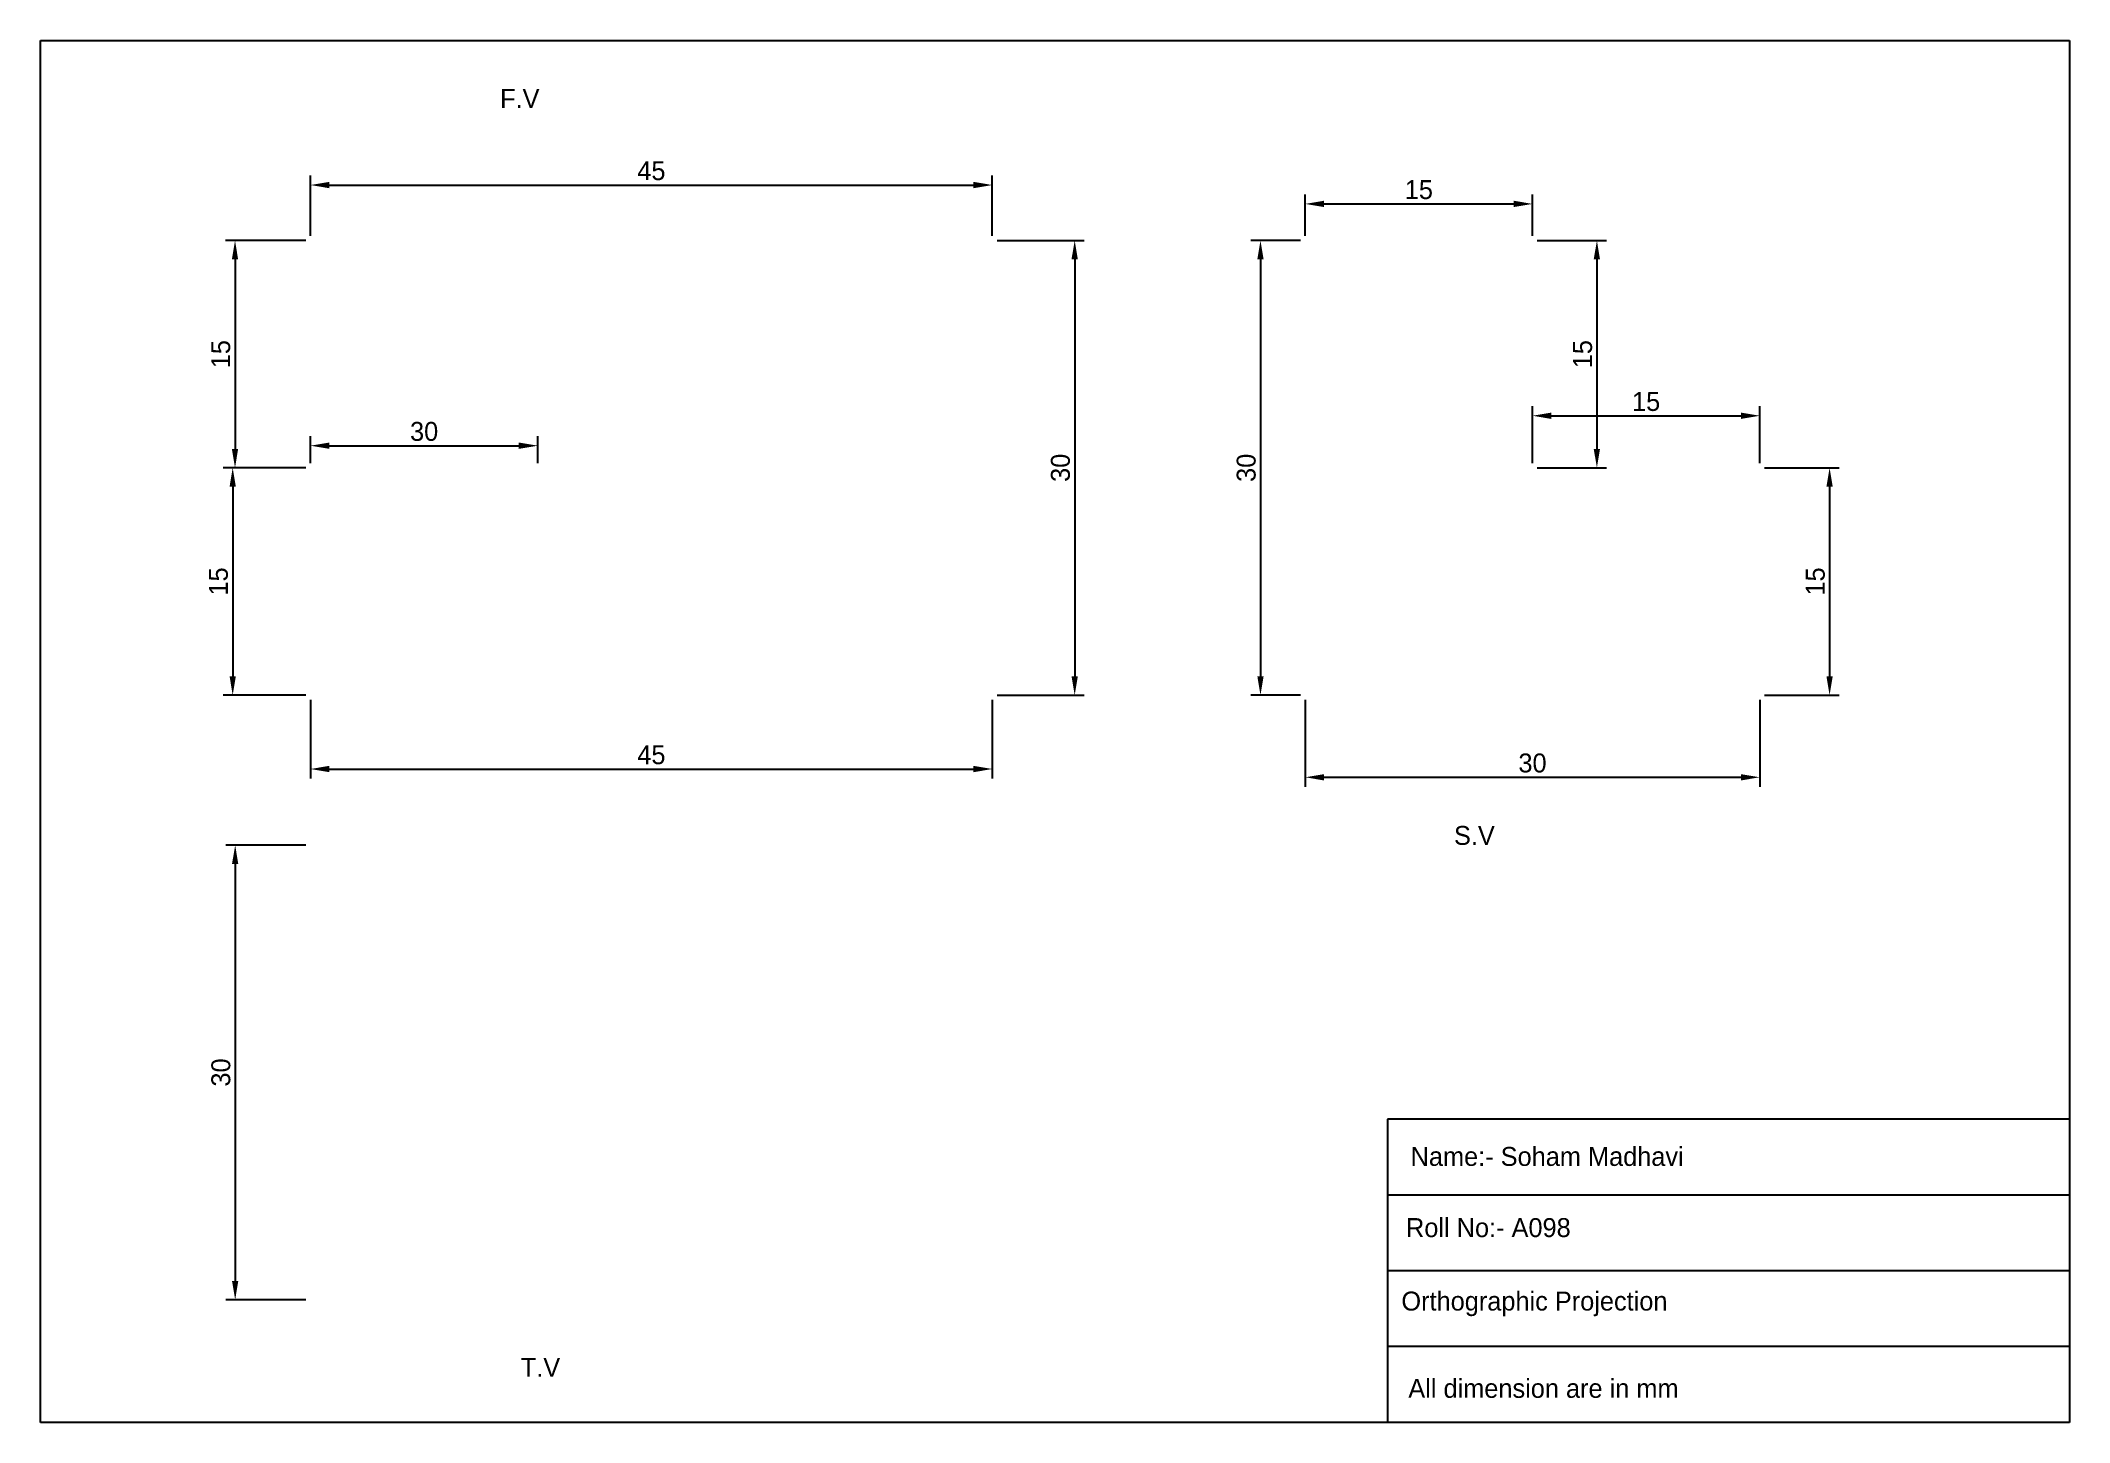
# Paper-space layout 'Layout1' of a CAD drawing. Header units: millimetres. Extents: x 10 to 278, y 9 to 192.
import ezdxf

# ---------------------------------------------------------------- set-up
doc = ezdxf.new("R2010")
doc.units = ezdxf.units.MM
doc.dimstyles.new('ISO-25', dxfattribs={"dimtxt": 2.5, "dimasz": 2.5, "dimexe": 1.25, "dimexo": 0.625, "dimtad": 1, "dimtxsty": 'Standard', "dimcen": 2.5, "dimadec": 0, "dimazin": 0, "dimtfac": 1, "dimtmove": 0, "dimatfit": 3, "dimfxl": 1, "dimarcsym": 0})

# ---------------------------------------------------------------- blocks, each defined once
blk = doc.blocks.new('*D29')
at = {"color": 0, "lineweight": -2, "transparency": 16777216}
for p, q in [((45.78, 165.81), (45.78, 173.76)), ((48.28, 172.51), (133.28, 172.51)), ((135.78, 165.81), (135.78, 173.76))]:
    blk.add_line(p, q, dxfattribs=at)
at = {"color": 0, "transparency": 16777216}
for points in [[(48.28, 172.93), (48.28, 172.09), (45.78, 172.51)], [(133.28, 172.93), (133.28, 172.09), (135.78, 172.51)]]:
    blk.add_solid(points, dxfattribs=at)
at = {"layer": 'Defpoints', "color": 0, "transparency": 16777216}
for p in [(135.78, 172.51), (45.78, 165.19), (135.78, 165.19)]:
    blk.add_point(p, dxfattribs=at)
at = {"color": 0, "transparency": 16777216, "insert": (90.78, 174.39), "char_height": 2.5, "attachment_point": 5}
blk.add_mtext('45', dxfattribs=at)
blk = doc.blocks.new('*D30')
at = {"color": 0, "lineweight": -2, "transparency": 16777216}
for p, q in [((45.16, 165.19), (34.57, 165.19)), ((35.82, 162.69), (35.82, 137.69)), ((45.16, 135.19), (34.57, 135.19))]:
    blk.add_line(p, q, dxfattribs=at)
at = {"color": 0, "transparency": 16777216}
for points in [[(35.4, 162.69), (36.23, 162.69), (35.82, 165.19)], [(35.4, 137.69), (36.23, 137.69), (35.82, 135.19)]]:
    blk.add_solid(points, dxfattribs=at)
at = {"layer": 'Defpoints', "color": 0, "transparency": 16777216}
for p in [(45.78, 165.19), (35.82, 135.19), (45.78, 135.19)]:
    blk.add_point(p, dxfattribs=at)
at = {"color": 0, "transparency": 16777216, "insert": (33.94, 150.19), "char_height": 2.5, "attachment_point": 5, "rotation": 90}
blk.add_mtext('15', dxfattribs=at)
blk = doc.blocks.new('*D32')
at = {"color": 0, "lineweight": -2, "transparency": 16777216}
for p, q in [((45.16, 135.19), (34.26, 135.19)), ((35.51, 132.69), (35.51, 107.69)), ((45.16, 105.19), (34.26, 105.19))]:
    blk.add_line(p, q, dxfattribs=at)
at = {"color": 0, "transparency": 16777216}
for points in [[(35.1, 132.69), (35.93, 132.69), (35.51, 135.19)], [(35.1, 107.69), (35.93, 107.69), (35.51, 105.19)]]:
    blk.add_solid(points, dxfattribs=at)
at = {"layer": 'Defpoints', "color": 0, "transparency": 16777216}
for p in [(45.78, 135.19), (35.51, 105.19), (45.78, 105.19)]:
    blk.add_point(p, dxfattribs=at)
at = {"color": 0, "transparency": 16777216, "insert": (33.64, 120.19), "char_height": 2.5, "attachment_point": 5, "rotation": 90}
blk.add_mtext('15', dxfattribs=at)
blk = doc.blocks.new('*D33')
at = {"color": 0, "lineweight": -2, "transparency": 16777216}
for p, q in [((45.78, 104.56), (45.78, 94.19)), ((135.78, 104.56), (135.78, 94.19)), ((48.28, 95.44), (133.28, 95.44))]:
    blk.add_line(p, q, dxfattribs=at)
at = {"color": 0, "transparency": 16777216}
for points in [[(48.28, 95.86), (48.28, 95.02), (45.78, 95.44)], [(133.28, 95.86), (133.28, 95.02), (135.78, 95.44)]]:
    blk.add_solid(points, dxfattribs=at)
at = {"layer": 'Defpoints', "color": 0, "transparency": 16777216}
for p in [(45.78, 105.19), (135.78, 105.19), (135.78, 95.44)]:
    blk.add_point(p, dxfattribs=at)
at = {"color": 0, "transparency": 16777216, "insert": (90.78, 97.31), "char_height": 2.5, "attachment_point": 5}
blk.add_mtext('45', dxfattribs=at)
blk = doc.blocks.new('*D34')
at = {"color": 0, "lineweight": -2, "transparency": 16777216}
for p, q in [((136.41, 165.19), (147.9, 165.19)), ((146.65, 162.69), (146.65, 107.69)), ((136.41, 105.19), (147.9, 105.19))]:
    blk.add_line(p, q, dxfattribs=at)
at = {"color": 0, "transparency": 16777216}
for points in [[(146.23, 162.69), (147.07, 162.69), (146.65, 165.19)], [(146.23, 107.69), (147.07, 107.69), (146.65, 105.19)]]:
    blk.add_solid(points, dxfattribs=at)
at = {"layer": 'Defpoints', "color": 0, "transparency": 16777216}
for p in [(135.78, 165.19), (135.78, 105.19), (146.65, 105.19)]:
    blk.add_point(p, dxfattribs=at)
at = {"color": 0, "transparency": 16777216, "insert": (144.78, 135.19), "char_height": 2.5, "attachment_point": 5, "rotation": 90}
blk.add_mtext('30', dxfattribs=at)
blk = doc.blocks.new('*D35')
at = {"color": 0, "lineweight": -2, "transparency": 16777216}
for p, q in [((45.78, 135.81), (45.78, 139.36)), ((75.78, 135.81), (75.78, 139.36)), ((48.28, 138.11), (73.28, 138.11))]:
    blk.add_line(p, q, dxfattribs=at)
at = {"color": 0, "transparency": 16777216}
for points in [[(48.28, 138.53), (48.28, 137.69), (45.78, 138.11)], [(73.28, 138.53), (73.28, 137.69), (75.78, 138.11)]]:
    blk.add_solid(points, dxfattribs=at)
at = {"layer": 'Defpoints', "color": 0, "transparency": 16777216}
for p in [(75.78, 138.11), (45.78, 135.19), (75.78, 135.19)]:
    blk.add_point(p, dxfattribs=at)
at = {"color": 0, "transparency": 16777216, "insert": (60.78, 139.98), "char_height": 2.5, "attachment_point": 5}
blk.add_mtext('30', dxfattribs=at)
blk = doc.blocks.new('*D36')
at = {"color": 0, "lineweight": -2, "transparency": 16777216}
for p, q in [((45.16, 85.39), (34.59, 85.39)), ((35.84, 82.89), (35.84, 27.89)), ((45.16, 25.39), (34.59, 25.39))]:
    blk.add_line(p, q, dxfattribs=at)
at = {"color": 0, "transparency": 16777216}
for points in [[(35.42, 82.89), (36.25, 82.89), (35.84, 85.39)], [(35.42, 27.89), (36.25, 27.89), (35.84, 25.39)]]:
    blk.add_solid(points, dxfattribs=at)
at = {"layer": 'Defpoints', "color": 0, "transparency": 16777216}
for p in [(45.78, 85.39), (35.84, 25.39), (45.78, 25.39)]:
    blk.add_point(p, dxfattribs=at)
at = {"color": 0, "transparency": 16777216, "insert": (33.96, 55.39), "char_height": 2.5, "attachment_point": 5, "rotation": 90}
blk.add_mtext('30', dxfattribs=at)
blk = doc.blocks.new('*D37')
at = {"color": 0, "lineweight": -2, "transparency": 16777216}
for p, q in [((177.08, 165.81), (177.08, 171.27)), ((179.58, 170.02), (204.58, 170.02)), ((207.08, 165.81), (207.08, 171.27))]:
    blk.add_line(p, q, dxfattribs=at)
at = {"color": 0, "transparency": 16777216}
for points in [[(179.58, 170.44), (179.58, 169.6), (177.08, 170.02)], [(204.58, 170.44), (204.58, 169.6), (207.08, 170.02)]]:
    blk.add_solid(points, dxfattribs=at)
at = {"layer": 'Defpoints', "color": 0, "transparency": 16777216}
for p in [(207.08, 170.02), (177.08, 165.19), (207.08, 165.19)]:
    blk.add_point(p, dxfattribs=at)
at = {"color": 0, "transparency": 16777216, "insert": (192.08, 171.89), "char_height": 2.5, "attachment_point": 5}
blk.add_mtext('15', dxfattribs=at)
blk = doc.blocks.new('*D38')
at = {"color": 0, "lineweight": -2, "transparency": 16777216}
for p, q in [((207.08, 135.81), (207.08, 143.31)), ((209.58, 142.06), (234.58, 142.06)), ((237.08, 135.81), (237.08, 143.31))]:
    blk.add_line(p, q, dxfattribs=at)
at = {"color": 0, "transparency": 16777216}
for points in [[(209.58, 142.48), (209.58, 141.64), (207.08, 142.06)], [(234.58, 142.48), (234.58, 141.64), (237.08, 142.06)]]:
    blk.add_solid(points, dxfattribs=at)
at = {"layer": 'Defpoints', "color": 0, "transparency": 16777216}
for p in [(237.08, 142.06), (207.08, 135.19), (237.08, 135.19)]:
    blk.add_point(p, dxfattribs=at)
at = {"color": 0, "transparency": 16777216, "insert": (222.08, 143.93), "char_height": 2.5, "attachment_point": 5}
blk.add_mtext('15', dxfattribs=at)
blk = doc.blocks.new('*D39')
at = {"color": 0, "lineweight": -2, "transparency": 16777216}
for p, q in [((207.7, 165.19), (216.83, 165.19)), ((215.58, 162.69), (215.58, 137.69)), ((207.7, 135.19), (216.83, 135.19))]:
    blk.add_line(p, q, dxfattribs=at)
at = {"color": 0, "transparency": 16777216}
for points in [[(215.16, 162.69), (215.99, 162.69), (215.58, 165.19)], [(215.16, 137.69), (215.99, 137.69), (215.58, 135.19)]]:
    blk.add_solid(points, dxfattribs=at)
at = {"layer": 'Defpoints', "color": 0, "transparency": 16777216}
for p in [(207.08, 165.19), (207.08, 135.19), (215.58, 135.19)]:
    blk.add_point(p, dxfattribs=at)
at = {"color": 0, "transparency": 16777216, "insert": (213.7, 150.19), "char_height": 2.5, "attachment_point": 5, "rotation": 90}
blk.add_mtext('15', dxfattribs=at)
blk = doc.blocks.new('*D40')
at = {"color": 0, "lineweight": -2, "transparency": 16777216}
for p, q in [((237.7, 135.19), (247.54, 135.19)), ((246.29, 132.69), (246.29, 107.69)), ((237.7, 105.19), (247.54, 105.19))]:
    blk.add_line(p, q, dxfattribs=at)
at = {"color": 0, "transparency": 16777216}
for points in [[(245.88, 132.69), (246.71, 132.69), (246.29, 135.19)], [(245.88, 107.69), (246.71, 107.69), (246.29, 105.19)]]:
    blk.add_solid(points, dxfattribs=at)
at = {"layer": 'Defpoints', "color": 0, "transparency": 16777216}
for p in [(237.08, 135.19), (237.08, 105.19), (246.29, 105.19)]:
    blk.add_point(p, dxfattribs=at)
at = {"color": 0, "transparency": 16777216, "insert": (244.42, 120.19), "char_height": 2.5, "attachment_point": 5, "rotation": 90}
blk.add_mtext('15', dxfattribs=at)
blk = doc.blocks.new('*D41')
at = {"color": 0, "lineweight": -2, "transparency": 16777216}
for p, q in [((177.08, 104.56), (177.08, 93.1)), ((237.08, 104.56), (237.08, 93.1)), ((179.58, 94.35), (234.58, 94.35))]:
    blk.add_line(p, q, dxfattribs=at)
at = {"color": 0, "transparency": 16777216}
for points in [[(179.58, 94.76), (179.58, 93.93), (177.08, 94.35)], [(234.58, 94.76), (234.58, 93.93), (237.08, 94.35)]]:
    blk.add_solid(points, dxfattribs=at)
at = {"layer": 'Defpoints', "color": 0, "transparency": 16777216}
for p in [(177.08, 105.19), (237.08, 105.19), (237.08, 94.35)]:
    blk.add_point(p, dxfattribs=at)
at = {"color": 0, "transparency": 16777216, "insert": (207.08, 96.22), "char_height": 2.5, "attachment_point": 5}
blk.add_mtext('30', dxfattribs=at)
blk = doc.blocks.new('*D42')
at = {"color": 0, "lineweight": -2, "transparency": 16777216}
for p, q in [((176.45, 165.19), (169.92, 165.19)), ((171.17, 162.69), (171.17, 107.69)), ((176.45, 105.19), (169.92, 105.19))]:
    blk.add_line(p, q, dxfattribs=at)
at = {"color": 0, "transparency": 16777216}
for points in [[(170.76, 162.69), (171.59, 162.69), (171.17, 165.19)], [(170.76, 107.69), (171.59, 107.69), (171.17, 105.19)]]:
    blk.add_solid(points, dxfattribs=at)
at = {"layer": 'Defpoints', "color": 0, "transparency": 16777216}
for p in [(177.08, 165.19), (171.17, 105.19), (177.08, 105.19)]:
    blk.add_point(p, dxfattribs=at)
at = {"color": 0, "transparency": 16777216, "insert": (169.3, 135.19), "char_height": 2.5, "attachment_point": 5, "rotation": 90}
blk.add_mtext('30', dxfattribs=at)

psp = doc.layouts.get("Layout1")

# ---------------------------------------------------------------- linework, layer by layer
for p, q in [((10.153, 191.574), (277.951, 191.574)), ((10.153, 9.208), (10.153, 191.574)), ((277.951, 191.574), (277.951, 9.208)), ((187.951, 49.208), (187.951, 9.208)), ((277.951, 49.208), (187.951, 49.208)), ((277.951, 39.208), (187.951, 39.208)), ((277.951, 29.208), (187.951, 29.208)), ((277.951, 19.208), (187.951, 19.208)), ((277.951, 9.208), (10.153, 9.208))]:
    psp.add_line(p, q)

# ---------------------------------------------------------------- texts
at = {"char_height": 2.5, "attachment_point": 1}
for s, width, heights, insert in [('F.V', 42.88385, [2.5], (70.803, 185.176)), ('S.V', 35.88862, [0], (196.717, 87.927)), ('Name:- Soham Madhavi', 90, [0], (190.992, 45.561)), ('Roll No:- A098', 90, [0], (190.384, 36.169)), ('Orthographic Projection', 90, [0], (189.776, 26.473)), ('T.V', 28.89338, [0], (73.54, 17.725)), ('All dimension are in mm', 90, [0], (190.688, 14.953))]:
    psp.add_mtext_dynamic_manual_height_columns(s, width=width, gutter_width=12.5, heights=heights, dxfattribs=dict(at, insert=insert))

# ---------------------------------------------------------------- dimensions: what is measured, and where the dimension line sits
for base, p1, p2, picture, middle in [((135.785, 172.51), (45.785, 165.186), (135.785, 165.186), '*D29', (90.785, 174.385)), ((207.078, 170.018), (177.078, 165.186), (207.078, 165.186), '*D37', (192.078, 171.893)), ((237.078, 142.059), (207.078, 135.186), (237.078, 135.186), '*D38', (222.078, 143.934)), ((135.785, 95.439), (45.785, 105.186), (135.785, 105.186), '*D33', (90.785, 97.314)), ((237.078, 94.346), (177.078, 105.186), (237.078, 105.186), '*D41', (207.078, 96.221))]:
    dim = psp.add_linear_dim(base=base, p1=p1, p2=p2, dimstyle='ISO-25', override={"dimlfac": -0.5})
    dim.commit()
    dim.dimension.update_dxf_attribs({"geometry": picture, "text_midpoint": middle})
for base, p1, p2, picture, middle in [((35.816, 135.186), (45.785, 165.186), (45.785, 135.186), '*D30', (33.941, 150.186)), ((146.65, 105.186), (135.785, 165.186), (135.785, 105.186), '*D34', (144.775, 135.186)), ((171.173, 105.186), (177.078, 165.186), (177.078, 105.186), '*D42', (169.298, 135.186)), ((215.576, 135.186), (207.078, 165.186), (207.078, 135.186), '*D39', (213.701, 150.186)), ((35.513, 105.186), (45.785, 135.186), (45.785, 105.186), '*D32', (33.638, 120.186)), ((246.293, 105.186), (237.078, 135.186), (237.078, 105.186), '*D40', (244.418, 120.186)), ((35.836, 25.386), (45.785, 85.386), (45.785, 25.386), '*D36', (33.961, 55.386))]:
    dim = psp.add_linear_dim(base=base, p1=p1, p2=p2, angle=90, dimstyle='ISO-25', override={"dimlfac": -0.5})
    dim.commit()
    dim.dimension.update_dxf_attribs({"geometry": picture, "text_midpoint": middle})
dim = psp.add_linear_dim(base=(75.785, 138.109), p1=(45.785, 135.186), p2=(75.785, 135.186), dimstyle='ISO-25')
dim.commit()
dim.dimension.update_dxf_attribs({"geometry": '*D35', "text_midpoint": (60.785, 139.984)})

doc.saveas('drawing.dxf')
